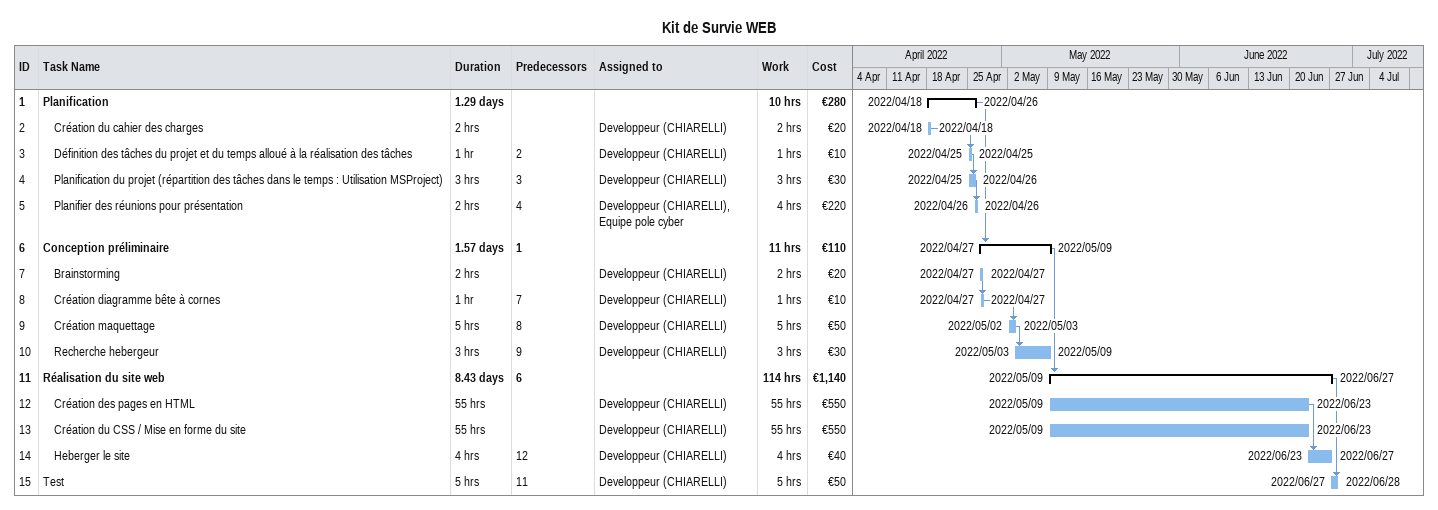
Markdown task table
Kit de Survie WEB

| ID | Level | Task | Duration | Start | Finish | Predecessors | Resources | Work (h) | Cost (€) |
|---|---|---|---|---|---|---|---|---|---|
| 1 | 1 | **Planification** | 1.29d | 2022-04-18 | 2022-04-26 |  |  | 10 | 280 |
| 2 | 2 | Création du cahier des charges | 2h | 2022-04-18 | 2022-04-18 |  | Developpeur (CHIARELLI) | 2 | 20 |
| 3 | 2 | Définition des tâches du projet et du temps alloué à la réalisation des tâches | 1h | 2022-04-25 | 2022-04-25 | 2 | Developpeur (CHIARELLI) | 1 | 10 |
| 4 | 2 | Planification du projet (répartition des tâches dans le temps : Utilisation MSProject) | 3h | 2022-04-25 | 2022-04-26 | 3 | Developpeur (CHIARELLI) | 3 | 30 |
| 5 | 2 | Planifier des réunions pour présentation | 2h | 2022-04-26 | 2022-04-26 | 4 | Developpeur (CHIARELLI), Equipe pole cyber | 4 | 220 |
| 6 | 1 | **Conception préliminaire** | 1.57d | 2022-04-27 | 2022-05-09 | 1 |  | 11 | 110 |
| 7 | 2 | Brainstorming | 2h | 2022-04-27 | 2022-04-27 |  | Developpeur (CHIARELLI) | 2 | 20 |
| 8 | 2 | Création diagramme bête à cornes | 1h | 2022-04-27 | 2022-04-27 | 7 | Developpeur (CHIARELLI) | 1 | 10 |
| 9 | 2 | Création maquettage | 5h | 2022-05-02 | 2022-05-03 | 8 | Developpeur (CHIARELLI) | 5 | 50 |
| 10 | 2 | Recherche hebergeur | 3h | 2022-05-03 | 2022-05-09 | 9 | Developpeur (CHIARELLI) | 3 | 30 |
| 11 | 1 | **Réalisation du site web** | 8.43d | 2022-05-09 | 2022-06-27 | 6 |  | 114 | 1140 |
| 12 | 2 | Création des pages en HTML | 55h | 2022-05-09 | 2022-06-23 |  | Developpeur (CHIARELLI) | 55 | 550 |
| 13 | 2 | Création du CSS / Mise en forme du site | 55h | 2022-05-09 | 2022-06-23 |  | Developpeur (CHIARELLI) | 55 | 550 |
| 14 | 2 | Heberger le site | 4h | 2022-06-23 | 2022-06-27 | 12 | Developpeur (CHIARELLI) | 4 | 40 |
| 15 | 1 | Test | 5h | 2022-06-27 | 2022-06-28 | 11 | Developpeur (CHIARELLI) | 5 | 50 |
